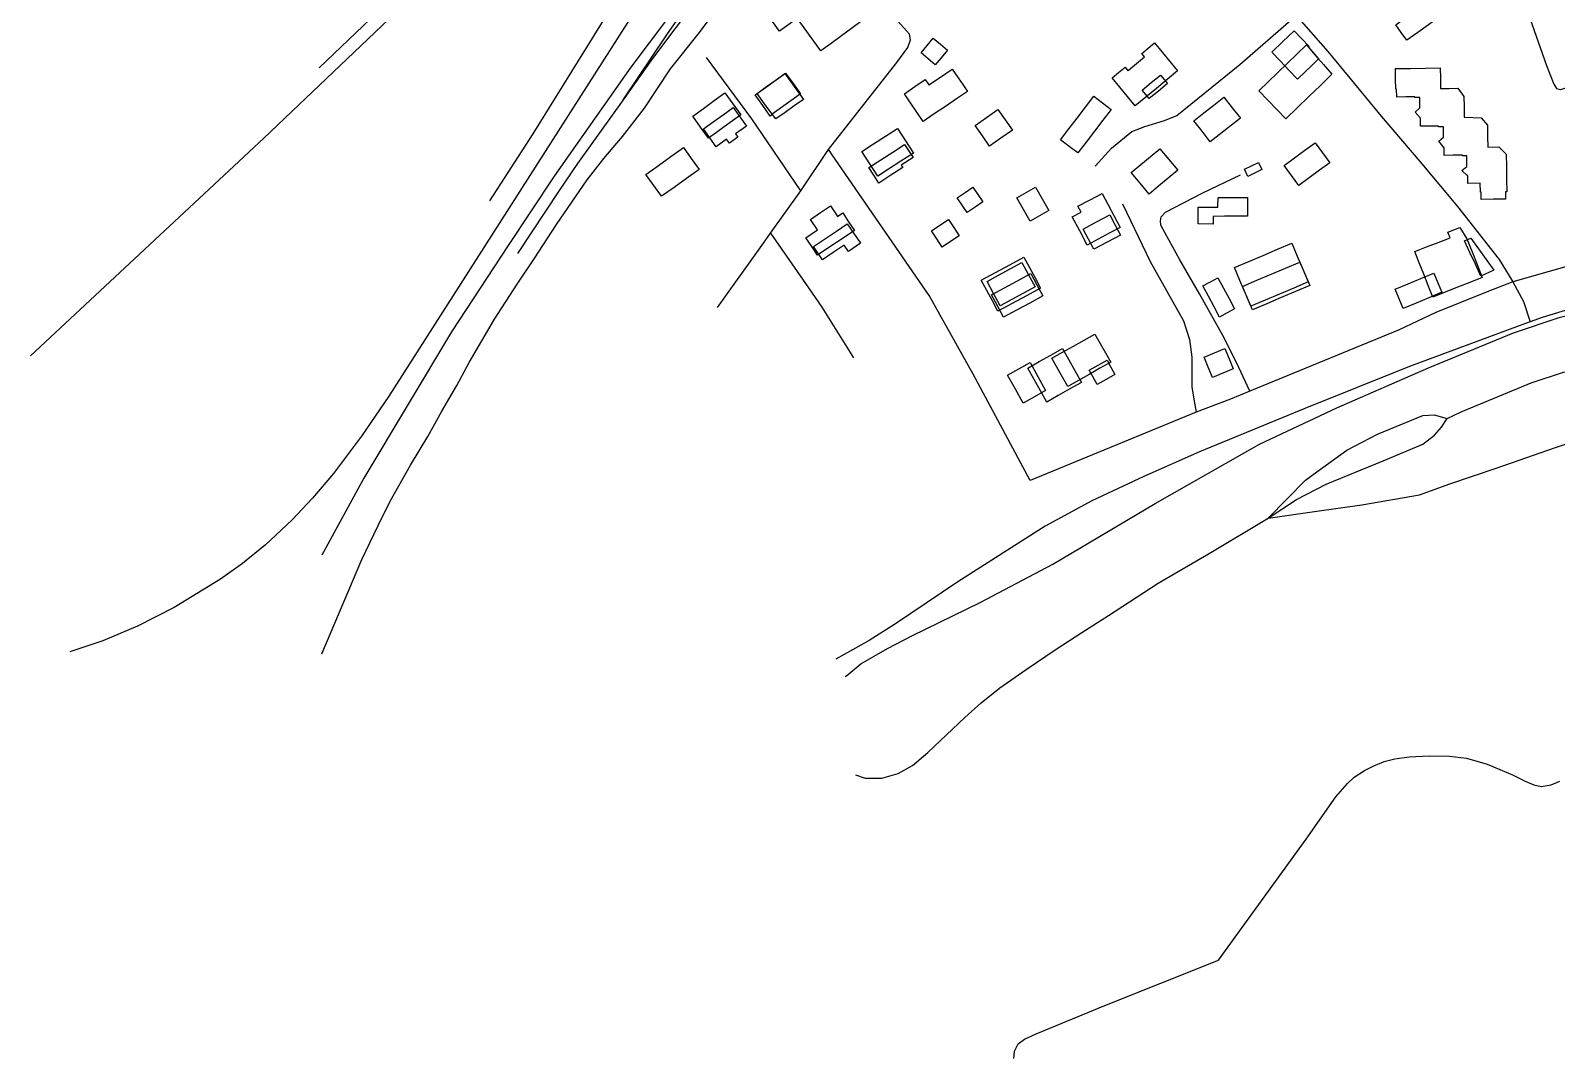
# Model space of a CAD drawing. Header units: metres. Extents: x 2526939 to 2528079, y 1150869 to 1152142.
# Drawn here: x 2526952.7 to 2527423.9, y 1150868.8 to 1151186.2 of the extents above; entities that cross this region are included whole.
import ezdxf

# ---------------------------------------------------------------- set-up
doc = ezdxf.new("R2010")
doc.units = ezdxf.units.M
for name, color, linetype in [('Buildings', 7, 'Continuous'), ('Rail', 7, 'Continuous'), ('Roads', 7, 'Continuous')]:
    doc.layers.add(name, color=color, linetype=linetype)

msp = doc.modelspace()

# ---------------------------------------------------------------- linework, layer by layer
at = {"layer": 'Buildings'}
for points in [[(2527188.373, 1151189.19), (2527186.19, 1151187.594), (2527184.006, 1151185.998), (2527181.816, 1151188.992), (2527179.626, 1151191.986), (2527177.436, 1151194.98), (2527179.62, 1151196.577), (2527181.803, 1151198.174), (2527183.993, 1151195.179), (2527186.183, 1151192.185), (2527188.373, 1151189.19)], [(2527209.399, 1151189.176), (2527206.247, 1151186.87), (2527203.094, 1151184.564), (2527199.942, 1151182.257), (2527196.789, 1151179.951), (2527194.618, 1151182.919), (2527192.447, 1151185.886), (2527190.276, 1151188.854), (2527193.429, 1151191.16), (2527196.581, 1151193.467), (2527199.734, 1151195.773), (2527202.886, 1151198.079), (2527205.057, 1151195.111), (2527207.228, 1151192.144), (2527209.399, 1151189.176)], [(2527394.558, 1151195.241), (2527391.188, 1151192.834), (2527387.817, 1151190.426), (2527384.447, 1151188.019), (2527381.076, 1151185.611), (2527377.706, 1151183.204), (2527375.995, 1151185.6), (2527374.283, 1151187.996), (2527377.653, 1151190.404), (2527381.023, 1151192.811), (2527384.394, 1151195.219), (2527387.764, 1151197.626), (2527391.134, 1151200.034), (2527392.846, 1151197.638), (2527394.558, 1151195.241)], [(2527233.905, 1151177.808), (2527232.097, 1151175.648), (2527229.908, 1151177.479), (2527227.718, 1151179.309), (2527229.596, 1151181.556), (2527231.474, 1151183.802), (2527233.664, 1151181.972), (2527235.854, 1151180.141), (2527233.905, 1151177.808)], [(2527346.431, 1151173.583), (2527343.995, 1151171.235), (2527341.335, 1151173.992), (2527338.676, 1151176.749), (2527336.016, 1151179.506), (2527339.463, 1151182.831), (2527342.909, 1151186.155), (2527345.244, 1151183.735), (2527347.579, 1151181.315), (2527347.32, 1151181.07), (2527350.458, 1151177.469), (2527348.445, 1151175.526), (2527346.431, 1151173.583)], [(2527299.788, 1151182.389), (2527302.173, 1151179.512), (2527304.559, 1151176.636), (2527306.944, 1151173.759), (2527303.677, 1151171.05), (2527300.41, 1151168.342), (2527297.143, 1151165.633), (2527293.876, 1151162.924), (2527291.491, 1151165.801), (2527289.105, 1151168.678), (2527286.72, 1151171.555), (2527288.708, 1151173.203), (2527290.695, 1151174.85), (2527291.594, 1151173.766), (2527291.788, 1151173.926), (2527294.27, 1151175.985), (2527296.751, 1151178.044), (2527295.853, 1151179.128), (2527297.821, 1151180.759), (2527299.788, 1151182.389)], [(2527354.613, 1151172.699), (2527351.038, 1151169.25), (2527347.462, 1151165.801), (2527343.887, 1151162.352), (2527340.311, 1151158.903), (2527337.534, 1151161.782), (2527334.756, 1151164.661), (2527331.979, 1151167.54), (2527334.927, 1151170.384), (2527337.876, 1151173.228), (2527340.824, 1151176.072), (2527343.773, 1151178.916), (2527346.721, 1151181.76), (2527349.352, 1151178.74), (2527351.982, 1151175.719), (2527354.613, 1151172.699)], [(2527239.186, 1151171.616), (2527240.61, 1151169.526), (2527242.034, 1151167.436), (2527238.623, 1151165.111), (2527235.213, 1151162.786), (2527231.802, 1151160.46), (2527228.391, 1151158.135), (2527226.442, 1151160.993), (2527224.494, 1151163.851), (2527222.545, 1151166.709), (2527225.765, 1151168.904), (2527228.984, 1151171.099), (2527230.146, 1151169.393), (2527233.749, 1151171.849), (2527237.351, 1151174.304), (2527239.186, 1151171.616)], [(2527388.065, 1151174.665), (2527388.11, 1151171.476), (2527388.155, 1151168.288), (2527390.806, 1151168.326), (2527393.456, 1151168.363), (2527395.361, 1151165.866), (2527395.407, 1151162.663), (2527395.453, 1151159.46), (2527398.069, 1151159.38), (2527400.685, 1151159.299), (2527402.61, 1151156.963), (2527402.658, 1151153.6), (2527402.706, 1151150.236), (2527406.166, 1151150.338), (2527408.42, 1151148.026), (2527408.475, 1151144.168), (2527408.53, 1151140.311), (2527408.585, 1151136.453), (2527408.209, 1151136.448), (2527408.241, 1151134.148), (2527404.467, 1151134.094), (2527400.693, 1151134.04), (2527400.66, 1151136.339), (2527400.463, 1151136.336), (2527400.424, 1151139.048), (2527396.588, 1151138.993), (2527396.553, 1151141.428), (2527396.32, 1151141.424), (2527394.719, 1151143.001), (2527396.28, 1151144.243), (2527396.233, 1151147.57), (2527394.893, 1151147.551), (2527394.89, 1151147.755), (2527392.074, 1151147.715), (2527389.258, 1151147.675), (2527389.224, 1151150.044), (2527389.114, 1151150.043), (2527387.596, 1151152.053), (2527389.068, 1151153.305), (2527389.023, 1151156.478), (2527387.528, 1151156.456), (2527387.524, 1151156.71), (2527384.734, 1151156.671), (2527381.943, 1151156.631), (2527381.908, 1151159.148), (2527380.346, 1151161.013), (2527381.77, 1151162.295), (2527381.775, 1151165.554), (2527380.183, 1151165.531), (2527380.18, 1151165.74), (2527377.398, 1151165.7), (2527374.615, 1151165.661), (2527374.58, 1151168.111), (2527374.301, 1151168.108), (2527374.256, 1151171.289), (2527374.211, 1151174.469), (2527378.829, 1151174.534), (2527383.447, 1151174.6), (2527388.065, 1151174.665)], [(2527191.356, 1151164.964), (2527188.527, 1151162.95), (2527185.698, 1151160.935), (2527182.869, 1151158.921), (2527181.873, 1151160.323), (2527181.155, 1151159.811), (2527178.82, 1151163.091), (2527176.485, 1151166.371), (2527179.553, 1151168.555), (2527182.622, 1151170.74), (2527185.69, 1151172.924), (2527188.523, 1151168.944), (2527191.356, 1151164.964)], [(2527190.474, 1151166.621), (2527187.544, 1151164.535), (2527184.613, 1151162.45), (2527181.683, 1151160.364), (2527179.391, 1151163.583), (2527177.099, 1151166.803), (2527180.029, 1151168.889), (2527182.96, 1151170.974), (2527185.89, 1151173.06), (2527188.182, 1151169.84), (2527190.474, 1151166.621)], [(2527303.805, 1151169.843), (2527300.993, 1151167.512), (2527298.181, 1151165.18), (2527296.011, 1151167.798), (2527298.823, 1151170.13), (2527301.635, 1151172.461), (2527303.805, 1151169.843)], [(2527166.929, 1151156.483), (2527164.489, 1151154.739), (2527162.049, 1151152.994), (2527159.644, 1151156.357), (2527157.239, 1151159.72), (2527160.542, 1151162.144), (2527163.846, 1151164.567), (2527167.149, 1151166.991), (2527169.598, 1151163.568), (2527172.046, 1151160.144), (2527169.488, 1151158.314), (2527166.929, 1151156.483)], [(2527286.398, 1151161.873), (2527283.831, 1151158.504), (2527281.265, 1151155.135), (2527278.698, 1151151.765), (2527276.131, 1151148.396), (2527273.469, 1151150.424), (2527270.808, 1151152.451), (2527273.375, 1151155.821), (2527275.941, 1151159.19), (2527278.508, 1151162.56), (2527281.074, 1151165.929), (2527283.736, 1151163.901), (2527286.398, 1151161.873)], [(2527322.613, 1151156.228), (2527319.815, 1151154.043), (2527317.016, 1151151.858), (2527314.476, 1151155.109), (2527311.936, 1151158.359), (2527315.038, 1151160.783), (2527318.139, 1151163.206), (2527321.241, 1151165.63), (2527323.781, 1151162.38), (2527326.321, 1151159.129), (2527322.613, 1151156.228)], [(2527171.148, 1151153.271), (2527168.564, 1151151.424), (2527167.674, 1151152.669), (2527164.399, 1151150.326), (2527162.438, 1151153.069), (2527160.476, 1151155.811), (2527163.552, 1151158.011), (2527166.628, 1151160.211), (2527169.704, 1151162.411), (2527171.739, 1151159.566), (2527173.774, 1151156.721), (2527170.404, 1151154.311), (2527171.148, 1151153.271)], [(2527255.905, 1151155.479), (2527252.39, 1151153.012), (2527248.874, 1151150.545), (2527246.634, 1151153.737), (2527244.394, 1151156.929), (2527247.91, 1151159.396), (2527251.425, 1151161.863), (2527253.665, 1151158.671), (2527255.905, 1151155.479)], [(2527217.661, 1151143.368), (2527214.353, 1151141.216), (2527211.874, 1151145.055), (2527209.394, 1151148.893), (2527213.067, 1151151.266), (2527216.74, 1151153.638), (2527220.413, 1151156.011), (2527222.882, 1151152.19), (2527225.35, 1151148.369), (2527221.506, 1151145.869), (2527217.661, 1151143.368)], [(2527159.164, 1151143.328), (2527155.306, 1151140.559), (2527151.449, 1151137.789), (2527147.591, 1151135.02), (2527145.173, 1151138.389), (2527142.755, 1151141.758), (2527146.613, 1151144.527), (2527150.47, 1151147.296), (2527154.328, 1151150.065), (2527156.746, 1151146.697), (2527159.164, 1151143.328)], [(2527222.095, 1151143.914), (2527218.388, 1151141.519), (2527214.68, 1151139.123), (2527213.138, 1151141.509), (2527211.596, 1151143.895), (2527215.279, 1151146.275), (2527218.962, 1151148.654), (2527222.645, 1151151.034), (2527225.25, 1151147.001), (2527221.616, 1151144.654), (2527222.095, 1151143.914)], [(2527353.923, 1151145.399), (2527350.737, 1151143.066), (2527347.552, 1151140.732), (2527344.366, 1151138.399), (2527342.108, 1151141.481), (2527339.85, 1151144.563), (2527343.035, 1151146.897), (2527346.221, 1151149.23), (2527349.406, 1151151.564), (2527351.665, 1151148.482), (2527353.923, 1151145.399)], [(2527306.96, 1151143.045), (2527304.01, 1151140.604), (2527301.059, 1151138.164), (2527298.109, 1151135.723), (2527295.361, 1151139.045), (2527292.613, 1151142.366), (2527295.563, 1151144.807), (2527298.514, 1151147.248), (2527301.464, 1151149.689), (2527304.212, 1151146.367), (2527306.96, 1151143.045)], [(2527328.65, 1151141.1), (2527327.55, 1151143.45), (2527331.9, 1151145.45), (2527332.95, 1151143.25), (2527328.65, 1151141.1)], [(2527246.788, 1151133.338), (2527244.389, 1151131.686), (2527241.99, 1151130.034), (2527240.437, 1151132.289), (2527238.884, 1151134.543), (2527241.283, 1151136.195), (2527243.681, 1151137.846), (2527245.235, 1151135.592), (2527246.788, 1151133.338)], [(2527267.186, 1151130.689), (2527264.294, 1151129.044), (2527261.401, 1151127.399), (2527259.353, 1151131), (2527257.305, 1151134.601), (2527260.198, 1151136.246), (2527263.091, 1151137.891), (2527265.138, 1151134.29), (2527267.186, 1151130.689)], [(2527289.241, 1151125.394), (2527285.827, 1151123.592), (2527282.413, 1151121.791), (2527278.999, 1151119.989), (2527276.707, 1151124.333), (2527274.414, 1151128.678), (2527277.115, 1151130.104), (2527276.139, 1151131.954), (2527279.909, 1151133.944), (2527283.679, 1151135.934), (2527285.533, 1151132.421), (2527287.387, 1151128.907), (2527289.241, 1151125.394)], [(2527201.593, 1151129.339), (2527201.944, 1151128.806), (2527203.536, 1151129.876), (2527205.344, 1151127.181), (2527207.153, 1151124.486), (2527203.355, 1151121.938), (2527199.557, 1151119.391), (2527195.759, 1151116.843), (2527193.952, 1151119.537), (2527192.144, 1151122.23), (2527195.726, 1151124.634), (2527193.541, 1151127.889), (2527196.651, 1151129.976), (2527199.76, 1151132.063), (2527201.593, 1151129.339)], [(2527328.572, 1151134.634), (2527328.55, 1151131.77), (2527328.528, 1151128.906), (2527324.987, 1151128.882), (2527321.446, 1151128.859), (2527317.905, 1151128.835), (2527317.886, 1151126.458), (2527313.281, 1151126.493), (2527313.301, 1151129.089), (2527313.321, 1151131.684), (2527316.357, 1151131.66), (2527319.392, 1151131.637), (2527319.416, 1151134.704), (2527323.994, 1151134.669), (2527328.572, 1151134.634)], [(2527208.98, 1151120.514), (2527205.264, 1151118.021), (2527203.979, 1151119.938), (2527200.604, 1151117.673), (2527197.229, 1151115.408), (2527194.488, 1151119.491), (2527194.788, 1151119.748), (2527198.168, 1151122.016), (2527201.548, 1151124.283), (2527204.928, 1151126.551), (2527206.954, 1151123.533), (2527208.98, 1151120.514)], [(2527239.466, 1151122.865), (2527236.843, 1151121.113), (2527234.219, 1151119.361), (2527232.561, 1151121.844), (2527230.904, 1151124.326), (2527233.528, 1151126.078), (2527236.151, 1151127.83), (2527237.809, 1151125.347), (2527239.466, 1151122.865)], [(2527289.315, 1151123.05), (2527285.2, 1151120.877), (2527281.084, 1151118.705), (2527279.443, 1151121.813), (2527277.803, 1151124.921), (2527281.919, 1151127.093), (2527286.034, 1151129.265), (2527287.675, 1151126.158), (2527289.315, 1151123.05)], [(2527401.035, 1151109.948), (2527397.215, 1151108.438), (2527393.394, 1151106.928), (2527389.574, 1151105.418), (2527385.753, 1151103.908), (2527384.357, 1151107.439), (2527382.962, 1151110.969), (2527381.567, 1151114.5), (2527380.171, 1151118.031), (2527383.812, 1151119.408), (2527387.452, 1151120.786), (2527391.093, 1151122.163), (2527390.396, 1151123.926), (2527394.086, 1151125.384), (2527396.299, 1151121.918), (2527397.878, 1151117.928), (2527399.456, 1151113.938), (2527401.035, 1151109.948)], [(2527404.622, 1151112.226), (2527400.572, 1151110.398), (2527398.891, 1151114.032), (2527397.209, 1151117.665), (2527395.528, 1151121.299), (2527397.475, 1151122.127), (2527399.857, 1151118.827), (2527402.24, 1151115.526), (2527404.622, 1151112.226)], [(2527347.289, 1151108.576), (2527342.86, 1151106.697), (2527338.43, 1151104.817), (2527334.001, 1151102.938), (2527329.571, 1151101.058), (2527327.878, 1151105.047), (2527326.186, 1151109.036), (2527324.493, 1151113.025), (2527328.922, 1151114.905), (2527333.352, 1151116.785), (2527337.781, 1151118.664), (2527342.21, 1151120.544), (2527343.903, 1151116.555), (2527345.596, 1151112.565), (2527347.289, 1151108.576)], [(2527264.626, 1151106.686), (2527260.232, 1151104.32), (2527255.837, 1151101.954), (2527251.443, 1151099.588), (2527249.725, 1151102.777), (2527248.008, 1151105.967), (2527246.29, 1151109.156), (2527250.684, 1151111.523), (2527255.079, 1151113.889), (2527259.473, 1151116.256), (2527261.191, 1151113.066), (2527262.908, 1151109.876), (2527264.626, 1151106.686)], [(2527262.933, 1151107.03), (2527259.333, 1151105.092), (2527255.733, 1151103.154), (2527252.133, 1151101.216), (2527250.104, 1151104.983), (2527248.075, 1151108.751), (2527251.674, 1151110.69), (2527255.274, 1151112.629), (2527258.873, 1151114.568), (2527260.903, 1151110.799), (2527262.933, 1151107.03)], [(2527326.965, 1151107.2), (2527331.394, 1151109.08), (2527335.823, 1151110.96), (2527340.252, 1151112.839), (2527344.681, 1151114.719), (2527346.214, 1151111.109), (2527347.746, 1151107.498), (2527343.317, 1151105.618), (2527338.888, 1151103.739), (2527334.459, 1151101.859), (2527330.03, 1151099.979), (2527328.498, 1151103.59), (2527326.965, 1151107.2)], [(2527265.301, 1151104.248), (2527261.257, 1151102.07), (2527257.214, 1151099.892), (2527253.17, 1151097.714), (2527251.313, 1151101.162), (2527249.456, 1151104.61), (2527253.5, 1151106.788), (2527257.544, 1151108.966), (2527261.588, 1151111.144), (2527263.445, 1151107.696), (2527265.301, 1151104.248)], [(2527314.74, 1151107.334), (2527317.049, 1151108.583), (2527319.357, 1151109.833), (2527321.086, 1151106.64), (2527322.814, 1151103.447), (2527324.543, 1151100.254), (2527322.235, 1151099.004), (2527319.927, 1151097.754), (2527318.198, 1151100.947), (2527316.469, 1151104.141), (2527314.74, 1151107.334)], [(2527388.541, 1151105.375), (2527384.572, 1151103.709), (2527380.602, 1151102.042), (2527376.633, 1151100.376), (2527375.39, 1151103.339), (2527374.146, 1151106.301), (2527378.115, 1151107.967), (2527382.085, 1151109.633), (2527386.054, 1151111.299), (2527387.298, 1151108.337), (2527388.541, 1151105.375)], [(2527286.284, 1151083.778), (2527282.962, 1151081.908), (2527279.639, 1151080.037), (2527276.317, 1151078.167), (2527272.994, 1151076.296), (2527270.544, 1151080.649), (2527268.093, 1151085.003), (2527271.415, 1151086.873), (2527274.737, 1151088.744), (2527278.059, 1151090.615), (2527281.381, 1151092.485), (2527283.833, 1151088.132), (2527286.284, 1151083.778)], [(2527260.646, 1151081.963), (2527264.215, 1151083.972), (2527267.784, 1151085.98), (2527271.353, 1151087.989), (2527273.314, 1151084.505), (2527275.275, 1151081.02), (2527277.236, 1151077.536), (2527273.667, 1151075.527), (2527270.099, 1151073.519), (2527266.53, 1151071.51), (2527264.569, 1151074.994), (2527262.607, 1151078.479), (2527260.646, 1151081.963)], [(2527279.605, 1151081.342), (2527282.37, 1151082.887), (2527285.134, 1151084.432), (2527286.364, 1151082.23), (2527287.594, 1151080.027), (2527284.83, 1151078.483), (2527282.065, 1151076.938), (2527280.835, 1151079.14), (2527279.605, 1151081.342)], [(2527324.097, 1151081.776), (2527320.889, 1151080.452), (2527317.681, 1151079.128), (2527316.397, 1151082.241), (2527315.112, 1151085.353), (2527318.32, 1151086.677), (2527321.528, 1151088), (2527322.813, 1151084.888), (2527324.097, 1151081.776)], [(2527266.188, 1151075.078), (2527262.73, 1151073.132), (2527259.271, 1151071.185), (2527256.856, 1151075.476), (2527254.44, 1151079.768), (2527257.898, 1151081.715), (2527261.355, 1151083.661), (2527263.772, 1151079.37), (2527266.188, 1151075.078)]]:
    msp.add_lwpolyline(points, close=True, dxfattribs=at)
at = {"layer": 'Rail'}
for points in [[(2527214.083, 1151270.925), (2527192.514, 1151245.296), (2527166.99, 1151213.363), (2527138.121, 1151174.926), (2527114.388, 1151141.245), (2527100.179, 1151119.836), (2527082.747, 1151093.138), (2527055.667, 1151047.957), (2527042.64, 1151024.229)], [(2527135.689, 1151164.84), (2527149.239, 1151184.845), (2527164.069, 1151206.191), (2527168.378, 1151212.336), (2527191.394, 1151243.296), (2527214.083, 1151270.925)], [(2527168.404, 1151230.693), (2527151.935, 1151209.818), (2527138.603, 1151191.093), (2527063.344, 1151073.316), (2527054.905, 1151060.945), (2527046.208, 1151049.416), (2527039.743, 1151041.775), (2527033.513, 1151035.175), (2527025.218, 1151027.434), (2527018.2, 1151021.674), (2527011.38, 1151016.763), (2526997.085, 1151008.064), (2526985.734, 1151002.278), (2526975.026, 1150997.808), (2526964.83, 1150994.361)], [(2527173.075, 1151214.986), (2527165.465, 1151205.166), (2527144.784, 1151177.608), (2527135.689, 1151164.84)], [(2527135.689, 1151164.84), (2527121.654, 1151145.138), (2527115.941, 1151136.815), (2527103.064, 1151117.316)]]:
    msp.add_lwpolyline(points, dxfattribs=at)
at = {"layer": 'Roads'}
for points in [[(2526952.689, 1151085.769), (2527024.788, 1151152.973), (2527099.798, 1151224.543), (2527171.5, 1151294.658), (2527243.334, 1151366.491), (2527329.298, 1151452.476), (2527355.308, 1151478.782), (2527368.147, 1151491.38)], [(2527364.111, 1151493.83), (2527350.398, 1151479.87), (2527325.075, 1151454.503), (2527256.828, 1151385.806), (2527202.72, 1151331.831), (2527138.691, 1151267.934), (2527096.094, 1151226.528), (2527041.854, 1151174.669)], [(2527094.518, 1151133.671), (2527107.879, 1151154.309), (2527128.649, 1151187.648), (2527159.076, 1151237.918), (2527177.2, 1151268.478), (2527182.491, 1151276.283), (2527190.429, 1151286.734), (2527205.643, 1151304.99), (2527219.269, 1151321.261), (2527230.09, 1151333.113)], [(2527380.983, 1151233.973), (2527381.586, 1151232.922), (2527382.96, 1151232.515), (2527384.645, 1151232.315), (2527389.135, 1151233.291), (2527391.568, 1151233.3), (2527395.317, 1151231.324), (2527397.945, 1151228.178), (2527404.4, 1151216.608), (2527410.046, 1151204.35), (2527415.759, 1151190.033), (2527420.911, 1151175.441), (2527423.171, 1151169.687), (2527423.923, 1151168.318), (2527425.234, 1151167.979), (2527427.604, 1151168.674), (2527436.64, 1151173.096)], [(2527199.119, 1151149.491), (2527220.235, 1151176.301), (2527223.588, 1151180.934), (2527224.441, 1151183.361), (2527224.135, 1151185.043), (2527209.689, 1151201.235), (2527207.714, 1151204.239)], [(2527042.681, 1150993.703), (2527055.045, 1151022.841), (2527060.009, 1151033.367), (2527063.721, 1151040.87), (2527070.01, 1151051.971), (2527075.353, 1151060.824), (2527079.713, 1151068.647), (2527084.297, 1151076.64), (2527088.193, 1151083.679), (2527096.024, 1151097.079), (2527102.946, 1151107.893), (2527108.217, 1151115.717), (2527115.139, 1151126.298), (2527124.586, 1151140.145), (2527129.747, 1151146.655), (2527135.539, 1151153.505), (2527142.333, 1151162.285), (2527150.351, 1151174.392), (2527159.299, 1151185.632), (2527166.705, 1151195.599)], [(2527281.489, 1151144.366), (2527286.49, 1151149.844), (2527292.84, 1151155.083), (2527296.809, 1151156.59), (2527302.841, 1151158.416), (2527306.73, 1151159.924), (2527326.189, 1151175.713), (2527343.529, 1151190.897)], [(2527343.529, 1151190.897), (2527353.312, 1151179.737), (2527369.776, 1151159.744), (2527382.382, 1151145.031), (2527393.39, 1151131.839), (2527406.28, 1151115.496), (2527410.48, 1151108.574)], [(2527190.614, 1151136.725), (2527175.404, 1151158.951), (2527161.48, 1151177.898)], [(2527190.614, 1151136.725), (2527199.119, 1151149.491)], [(2527261.441, 1151047.248), (2527243.82, 1151080.109), (2527230.168, 1151104.398), (2527199.119, 1151149.491)], [(2527329.207, 1151074.857), (2527325.85, 1151082.136), (2527321.369, 1151091.102), (2527313.717, 1151104.955), (2527307.652, 1151115.446), (2527303.08, 1151123.595), (2527301.773, 1151126.142), (2527301.678, 1151127.469), (2527301.861, 1151128.695), (2527303.159, 1151130.13), (2527314.764, 1151136.101), (2527326.369, 1151141.663)], [(2527181.224, 1151123.623), (2527190.614, 1151136.725)], [(2527289.871, 1151132.651), (2527298.488, 1151114.905), (2527308.709, 1151096.569), (2527310.598, 1151090.803), (2527311.365, 1151085.336), (2527311.36, 1151076.218), (2527312.059, 1151071.814), (2527312.648, 1151068.325)], [(2527204.263, 1150986.791), (2527204.759, 1150987.065), (2527209.155, 1150990.688), (2527217.382, 1150995.392), (2527225.019, 1150999.411), (2527245.948, 1151009.598), (2527268.358, 1151021.451), (2527300.029, 1151040.158), (2527332.255, 1151058.493), (2527356.077, 1151069.745), (2527384.39, 1151082.059), (2527410.658, 1151092.82), (2527424.734, 1151097.639), (2527448.404, 1151103.654), (2527467.826, 1151107.774), (2527479.935, 1151110.349), (2527488.035, 1151113.707), (2527522.554, 1151120.399), (2527554.4, 1151126.404)], [(2527554.239, 1151127.473), (2527546.852, 1151126.154), (2527509.11, 1151119.207), (2527481.432, 1151113.629), (2527455.561, 1151107.963), (2527440.07, 1151103.837), (2527419.556, 1151097.571), (2527415.771, 1151096.268)], [(2527164.877, 1151100.703), (2527179.05, 1151120.59), (2527181.224, 1151123.623)], [(2527181.224, 1151123.623), (2527191.047, 1151109.454), (2527197.017, 1151100.78), (2527206.813, 1151085.162)], [(2527486.244, 1151125.622), (2527468.225, 1151122.77), (2527449.456, 1151119.201), (2527432.893, 1151115.034), (2527410.48, 1151108.574)], [(2527410.48, 1151108.574), (2527402.58, 1151105.535), (2527386.709, 1151099.156), (2527375.353, 1151093.841), (2527329.207, 1151074.857)], [(2527390.225, 1151066.456), (2527394.485, 1151068.494), (2527416.154, 1151077.384), (2527426.155, 1151080.718), (2527439.49, 1151083.496), (2527473.569, 1151090.534), (2527501.361, 1151095.977), (2527540.136, 1151104.009), (2527558.013, 1151108.153), (2527559.794, 1151108.655), (2527560.823, 1151109.491), (2527561.6, 1151110.337), (2527562.152, 1151111.961)], [(2527410.48, 1151108.574), (2527413.732, 1151102.575), (2527415.771, 1151096.268)], [(2527415.771, 1151096.268), (2527412.415, 1151095.043), (2527378.549, 1151082.475), (2527346.269, 1151069.51), (2527313.725, 1151056.149), (2527296.482, 1151048.479), (2527280.438, 1151040.978), (2527266.021, 1151033.214), (2527239.043, 1151015.996), (2527219.856, 1151003.048), (2527211.717, 1150997.87), (2527201.339, 1150992.153)], [(2527329.207, 1151074.857), (2527323.299, 1151072.426), (2527312.648, 1151068.325)], [(2527312.648, 1151068.325), (2527261.441, 1151047.248)], [(2527334.942, 1151035.678), (2527346.469, 1151047.336), (2527349.963, 1151049.976), (2527359.175, 1151056.665), (2527368.702, 1151061.589), (2527382.674, 1151067.389), (2527386.166, 1151067.56), (2527390.225, 1151066.456)], [(2527334.942, 1151035.678), (2527343.669, 1151041.427), (2527352.85, 1151046.158), (2527370.452, 1151053.332), (2527382.658, 1151058.451), (2527386.246, 1151061.266), (2527388.464, 1151063.73), (2527390.225, 1151066.456)], [(2527334.942, 1151035.678), (2527349.96, 1151037.77), (2527363.852, 1151039.752), (2527381.657, 1151042.885), (2527391.031, 1151046.211), (2527405.578, 1151051.201), (2527423.599, 1151057.485), (2527438.631, 1151062.475)], [(2527207.495, 1150956.401), (2527210.405, 1150955.343), (2527215.565, 1150955.343), (2527220.591, 1150956.798), (2527225.09, 1150959.311), (2527229.853, 1150963.28), (2527241.229, 1150974.128), (2527246.256, 1150978.626), (2527252.078, 1150983.256), (2527260.148, 1150988.945), (2527269.408, 1150995.163), (2527277.345, 1151000.321), (2527285.548, 1151005.614), (2527300.893, 1151015.535), (2527317.694, 1151025.325), (2527334.942, 1151035.678)], [(2527256.361, 1150868.813), (2527256.52, 1150871.035), (2527257.671, 1150873.34), (2527259.705, 1150874.746), (2527263.237, 1150876.397), (2527283.947, 1150884.957), (2527319.588, 1150899.204), (2527346.622, 1150936.555), (2527355.829, 1150949.576), (2527359.362, 1150953.733), (2527361.449, 1150955.629), (2527364.661, 1150957.768), (2527367.283, 1150959.052), (2527370.761, 1150960.52), (2527374.026, 1150961.376), (2527378.467, 1150961.988), (2527384.62, 1150962.233), (2527390.881, 1150962.111), (2527396.124, 1150961.562), (2527402.491, 1150959.668), (2527410.409, 1150956.368), (2527414.261, 1150954.412), (2527416.936, 1150953.313), (2527419.237, 1150952.763), (2527422.287, 1150953.313), (2527424.963, 1150954.475)]]:
    msp.add_lwpolyline(points, dxfattribs=at)

doc.saveas('drawing.dxf')
